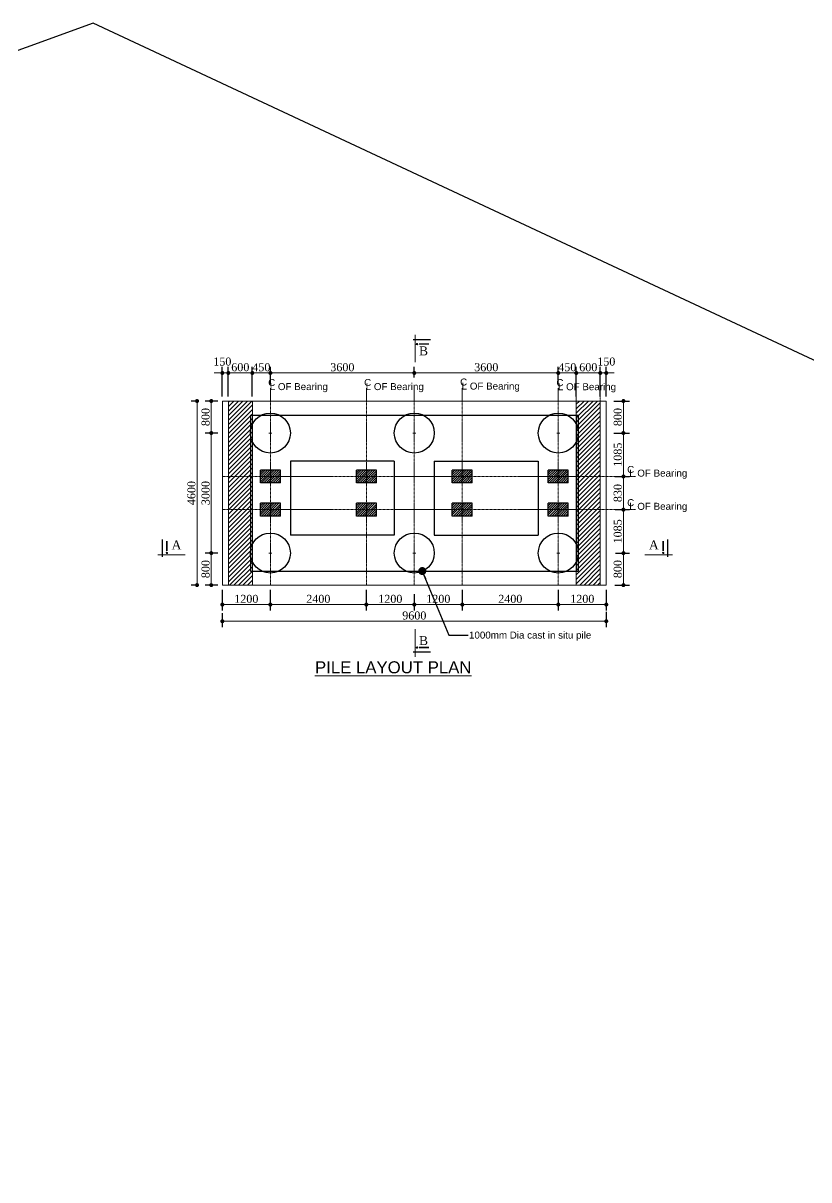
# Model space of a CAD drawing. Header units: millimetres. Extents: x -469201 to 35267, y 67768 to 197746.
# Drawn here: x -373392 to -353746, y 122753 to 151662 of the extents above; entities that cross this region are included whole.
import ezdxf

# ---------------------------------------------------------------- set-up
doc = ezdxf.new("R2010")
doc.units = ezdxf.units.MM
doc.header["$PDMODE"] = 2
doc.linetypes.add('CENTER', pattern=[2, 1.25, -0.25, 0.25, -0.25])
doc.linetypes.add('HIDDEN', pattern=[9.525, 6.35, -3.175])
doc.layers.get('Defpoints').update_dxf_attribs({"lineweight": 13})
for name, color, linetype, lineweight in [('Center Line', 34, 'Continuous', 15), ('Dimision', 4, 'Continuous', 9), ('hatch', 65, 'Continuous', 9), ('Hatching', 65, 'Continuous', 15), ('Pile', 11, 'Continuous', 15), ('Pire Line', 11, 'Continuous', 25), ('Text', 7, 'Continuous', 15)]:
    doc.layers.add(name, color=color, linetype=linetype, lineweight=lineweight)
doc.styles.add('ROMANS', font='arial.ttf', dxfattribs={"height": 200})
doc.styles.get("Standard").update_dxf_attribs({"font": 'times.ttf'})
doc.linetypes.add('BATTING', pattern='A,0.00254,-2.54,[134,ltypeshp.shx,S=2.54,R=0,X=-2.54,Y=0],-5.08,[134,ltypeshp.shx,S=2.54,R=180,X=2.54,Y=0],-2.54', length=10.16254)
doc.dimstyles.new('ISO-25', dxfattribs={"dimtxt": 175, "dimasz": 100, "dimexe": 65, "dimexo": 115.625, "dimgap": 40, "dimtad": 1, "dimtoh": 1, "dimdec": 0, "dimtxsty": 'Standard', "dimblk": 'DOT', "dimcen": 300, "dimclrd": 256, "dimclre": 256, "dimclrt": 256, "dimadec": 0, "dimazin": 0, "dimtfac": 1, "dimtdec": 0, "dimtix": 1, "dimtmove": 0, "dimatfit": 3, "dimldrblk": 'DOT', "dimfxl": 75, "dimlwd": -1, "dimarcsym": 0})
pattern_1 = [(45, (0, 150), (-56.1266, 56.1266), [])]

# ---------------------------------------------------------------- blocks, each defined once
blk = doc.blocks.new('_Dot')
at = {"color": 0, "linetype": 'ByBlock', "lineweight": -2}
blk.add_line((-0.5, 0), (-1, 0), dxfattribs=at)
at = {"color": 0, "linetype": 'ByBlock', "const_width": 0.5}
blk.add_lwpolyline([(-0.25, 0, 1), (0.25, 0, 1)], format="xyb", close=True, dxfattribs=at)
blk = doc.blocks.new('*D96')
at = {"layer": 'Defpoints', "color": 0, "ltscale": 3, "transparency": 16777216}
for p in [(-363611, 142919), (-363611, 142772), (-360011, 142612)]:
    blk.add_point(p, dxfattribs=at)
at = {"layer": 'Dimision', "color": 1, "lineweight": -2, "ltscale": 3, "transparency": 16777216}
for p, q in [((-363611, 142888), (-363611, 143069)), ((-360011, 142728), (-360011, 143069))]:
    blk.add_line(p, q, dxfattribs=at)
at = {"layer": 'Dimision', "ltscale": 3, "transparency": 16777216}
blk.add_line((-360111, 142919), (-363511, 142919), dxfattribs=at)
at = {"layer": 'Dimision', "ltscale": 3, "transparency": 16777216, "xscale": 100, "yscale": 100, "zscale": 100, "rotation": 180}
blk.add_blockref('_Dot', (-363611, 142919), dxfattribs=at)
at = {"layer": 'Dimision', "ltscale": 3, "transparency": 16777216, "xscale": 100, "yscale": 100, "zscale": 100}
blk.add_blockref('_Dot', (-360011, 142919), dxfattribs=at)
at = {"layer": 'Dimision', "ltscale": 3, "transparency": 16777216, "insert": (-361811, 143061), "char_height": 200, "attachment_point": 5}
blk.add_mtext('3600', dxfattribs=at)
blk = doc.blocks.new('*D97')
at = {"layer": 'Defpoints', "color": 0, "ltscale": 3, "transparency": 16777216}
for p in [(-367210, 142919), (-367210, 142520), (-363611, 142691)]:
    blk.add_point(p, dxfattribs=at)
at = {"layer": 'Dimision', "color": 1, "lineweight": -2, "ltscale": 3, "transparency": 16777216}
for p, q in [((-367210, 142636), (-367210, 143069)), ((-363611, 142807), (-363611, 143069))]:
    blk.add_line(p, q, dxfattribs=at)
at = {"layer": 'Dimision', "ltscale": 3, "transparency": 16777216}
blk.add_line((-363711, 142919), (-367110, 142919), dxfattribs=at)
at = {"layer": 'Dimision', "ltscale": 3, "transparency": 16777216, "xscale": 100, "yscale": 100, "zscale": 100, "rotation": 180}
blk.add_blockref('_Dot', (-367210, 142919), dxfattribs=at)
at = {"layer": 'Dimision', "ltscale": 3, "transparency": 16777216, "xscale": 100, "yscale": 100, "zscale": 100}
blk.add_blockref('_Dot', (-363611, 142919), dxfattribs=at)
at = {"layer": 'Dimision', "ltscale": 3, "transparency": 16777216, "insert": (-365410, 143061), "char_height": 200, "attachment_point": 5}
blk.add_mtext('3600', dxfattribs=at)
blk = doc.blocks.new('*D98')
at = {"layer": 'Defpoints', "color": 0, "ltscale": 3, "transparency": 16777216}
for p in [(-367661, 142919), (-367210, 142520), (-367661, 142218)]:
    blk.add_point(p, dxfattribs=at)
at = {"layer": 'Dimision', "ltscale": 3, "transparency": 16777216}
for p, q in [((-367761, 142919), (-367861, 142919)), ((-367210, 142919), (-367661, 142919)), ((-367110, 142919), (-367010, 142919))]:
    blk.add_line(p, q, dxfattribs=at)
at = {"layer": 'Dimision', "color": 1, "lineweight": -2, "ltscale": 3, "transparency": 16777216}
for p, q in [((-367661, 142334), (-367661, 143069)), ((-367210, 142636), (-367210, 143069))]:
    blk.add_line(p, q, dxfattribs=at)
at = {"layer": 'Dimision', "ltscale": 3, "transparency": 16777216, "xscale": 100, "yscale": 100, "zscale": 100}
blk.add_blockref('_Dot', (-367661, 142919), dxfattribs=at)
at = {"layer": 'Dimision', "ltscale": 3, "transparency": 16777216, "xscale": 100, "yscale": 100, "zscale": 100, "rotation": 180}
blk.add_blockref('_Dot', (-367210, 142919), dxfattribs=at)
at = {"layer": 'Dimision', "ltscale": 3, "transparency": 16777216, "insert": (-367435, 143061), "char_height": 200, "attachment_point": 5}
blk.add_mtext('450', dxfattribs=at)
blk = doc.blocks.new('*D99')
at = {"layer": 'Defpoints', "color": 0, "ltscale": 3, "transparency": 16777216}
for p in [(-368411, 142218), (-368688, 141418), (-368411, 141418)]:
    blk.add_point(p, dxfattribs=at)
at = {"layer": 'Dimision', "color": 1, "lineweight": -2, "ltscale": 3, "transparency": 16777216}
for p, q in [((-368526, 142218), (-368838, 142218)), ((-368526, 141418), (-368838, 141418))]:
    blk.add_line(p, q, dxfattribs=at)
at = {"layer": 'Dimision', "ltscale": 3, "transparency": 16777216}
blk.add_line((-368688, 142118), (-368688, 141518), dxfattribs=at)
at = {"layer": 'Dimision', "ltscale": 3, "transparency": 16777216, "xscale": 100, "yscale": 100, "zscale": 100}
for p, rotation in [((-368688, 142218), 90), ((-368688, 141418), 270)]:
    blk.add_blockref('_Dot', p, dxfattribs=dict(at, rotation=rotation))
at = {"layer": 'Dimision', "ltscale": 3, "transparency": 16777216, "insert": (-368829, 141818), "char_height": 200, "attachment_point": 5, "rotation": 90}
blk.add_mtext('800', dxfattribs=at)
blk = doc.blocks.new('*D100')
at = {"layer": 'Defpoints', "color": 0, "ltscale": 3, "transparency": 16777216}
for p in [(-368411, 141418), (-368688, 138418), (-368411, 138418)]:
    blk.add_point(p, dxfattribs=at)
at = {"layer": 'Dimision', "color": 1, "lineweight": -2, "ltscale": 3, "transparency": 16777216}
for p, q in [((-368526, 141418), (-368838, 141418)), ((-368526, 138418), (-368838, 138418))]:
    blk.add_line(p, q, dxfattribs=at)
at = {"layer": 'Dimision', "ltscale": 3, "transparency": 16777216}
blk.add_line((-368688, 141318), (-368688, 138518), dxfattribs=at)
at = {"layer": 'Dimision', "ltscale": 3, "transparency": 16777216, "xscale": 100, "yscale": 100, "zscale": 100}
for p, rotation in [((-368688, 141418), 90), ((-368688, 138418), 270)]:
    blk.add_blockref('_Dot', p, dxfattribs=dict(at, rotation=rotation))
at = {"layer": 'Dimision', "ltscale": 3, "transparency": 16777216, "insert": (-368829, 139918), "char_height": 200, "attachment_point": 5, "rotation": 90}
blk.add_mtext('3000', dxfattribs=at)
blk = doc.blocks.new('*D117')
at = {"layer": 'Defpoints', "color": 0, "ltscale": 3, "transparency": 16777216}
for p in [(-368411, 138418), (-368688, 137618), (-368411, 137618)]:
    blk.add_point(p, dxfattribs=at)
at = {"layer": 'Dimision', "color": 1, "lineweight": -2, "ltscale": 3, "transparency": 16777216}
for p, q in [((-368526, 138418), (-368838, 138418)), ((-368526, 137618), (-368838, 137618))]:
    blk.add_line(p, q, dxfattribs=at)
at = {"layer": 'Dimision', "ltscale": 3, "transparency": 16777216}
blk.add_line((-368688, 138318), (-368688, 137718), dxfattribs=at)
at = {"layer": 'Dimision', "ltscale": 3, "transparency": 16777216, "xscale": 100, "yscale": 100, "zscale": 100}
for p, rotation in [((-368688, 138418), 90), ((-368688, 137618), 270)]:
    blk.add_blockref('_Dot', p, dxfattribs=dict(at, rotation=rotation))
at = {"layer": 'Dimision', "ltscale": 3, "transparency": 16777216, "insert": (-368829, 138018), "char_height": 200, "attachment_point": 5, "rotation": 90}
blk.add_mtext('800', dxfattribs=at)
blk = doc.blocks.new('*D101')
at = {"layer": 'Defpoints', "color": 0, "ltscale": 3, "transparency": 16777216}
for p in [(-367211, 137618), (-364811, 137618), (-364811, 137131)]:
    blk.add_point(p, dxfattribs=at)
at = {"layer": 'Dimision', "color": 1, "lineweight": -2, "ltscale": 3, "transparency": 16777216}
for p, q in [((-367211, 137503), (-367211, 136981)), ((-364811, 137503), (-364811, 136981))]:
    blk.add_line(p, q, dxfattribs=at)
at = {"layer": 'Dimision', "ltscale": 3, "transparency": 16777216}
blk.add_line((-367111, 137131), (-364911, 137131), dxfattribs=at)
at = {"layer": 'Dimision', "ltscale": 3, "transparency": 16777216, "xscale": 100, "yscale": 100, "zscale": 100, "rotation": 180}
blk.add_blockref('_Dot', (-367211, 137131), dxfattribs=at)
at = {"layer": 'Dimision', "ltscale": 3, "transparency": 16777216, "xscale": 100, "yscale": 100, "zscale": 100}
blk.add_blockref('_Dot', (-364811, 137131), dxfattribs=at)
at = {"layer": 'Dimision', "ltscale": 3, "transparency": 16777216, "insert": (-366011, 137273), "char_height": 200, "attachment_point": 5}
blk.add_mtext('2400', dxfattribs=at)
blk = doc.blocks.new('*D102')
at = {"layer": 'Defpoints', "color": 0, "ltscale": 3, "transparency": 16777216}
for p in [(-364811, 137618), (-363611, 137503), (-363611, 137131)]:
    blk.add_point(p, dxfattribs=at)
at = {"layer": 'Dimision', "color": 1, "lineweight": -2, "ltscale": 3, "transparency": 16777216}
for p, q in [((-364811, 137503), (-364811, 136981)), ((-363611, 137387), (-363611, 136981))]:
    blk.add_line(p, q, dxfattribs=at)
at = {"layer": 'Dimision', "ltscale": 3, "transparency": 16777216}
blk.add_line((-364711, 137131), (-363711, 137131), dxfattribs=at)
at = {"layer": 'Dimision', "ltscale": 3, "transparency": 16777216, "xscale": 100, "yscale": 100, "zscale": 100, "rotation": 180}
blk.add_blockref('_Dot', (-364811, 137131), dxfattribs=at)
at = {"layer": 'Dimision', "ltscale": 3, "transparency": 16777216, "xscale": 100, "yscale": 100, "zscale": 100}
blk.add_blockref('_Dot', (-363611, 137131), dxfattribs=at)
at = {"layer": 'Dimision', "ltscale": 3, "transparency": 16777216, "insert": (-364211, 137273), "char_height": 200, "attachment_point": 5}
blk.add_mtext('1200', dxfattribs=at)
blk = doc.blocks.new('*D103')
at = {"layer": 'Defpoints', "color": 0, "ltscale": 3, "transparency": 16777216}
for p in [(-362411, 137618), (-363611, 137503), (-362411, 137131)]:
    blk.add_point(p, dxfattribs=at)
at = {"layer": 'Dimision', "color": 1, "lineweight": -2, "ltscale": 3, "transparency": 16777216}
for p, q in [((-363611, 137387), (-363611, 136981)), ((-362411, 137503), (-362411, 136981))]:
    blk.add_line(p, q, dxfattribs=at)
at = {"layer": 'Dimision', "ltscale": 3, "transparency": 16777216}
blk.add_line((-363511, 137131), (-362511, 137131), dxfattribs=at)
at = {"layer": 'Dimision', "ltscale": 3, "transparency": 16777216, "xscale": 100, "yscale": 100, "zscale": 100, "rotation": 180}
blk.add_blockref('_Dot', (-363611, 137131), dxfattribs=at)
at = {"layer": 'Dimision', "ltscale": 3, "transparency": 16777216, "xscale": 100, "yscale": 100, "zscale": 100}
blk.add_blockref('_Dot', (-362411, 137131), dxfattribs=at)
at = {"layer": 'Dimision', "ltscale": 3, "transparency": 16777216, "insert": (-363011, 137273), "char_height": 200, "attachment_point": 5}
blk.add_mtext('1200', dxfattribs=at)
blk = doc.blocks.new('*D104')
at = {"layer": 'Defpoints', "color": 0, "ltscale": 3, "transparency": 16777216}
for p in [(-362411, 137618), (-360011, 137618), (-360011, 137131)]:
    blk.add_point(p, dxfattribs=at)
at = {"layer": 'Dimision', "color": 1, "lineweight": -2, "ltscale": 3, "transparency": 16777216}
for p, q in [((-362411, 137503), (-362411, 136981)), ((-360011, 137503), (-360011, 136981))]:
    blk.add_line(p, q, dxfattribs=at)
at = {"layer": 'Dimision', "ltscale": 3, "transparency": 16777216}
blk.add_line((-362311, 137131), (-360111, 137131), dxfattribs=at)
at = {"layer": 'Dimision', "ltscale": 3, "transparency": 16777216, "xscale": 100, "yscale": 100, "zscale": 100, "rotation": 180}
blk.add_blockref('_Dot', (-362411, 137131), dxfattribs=at)
at = {"layer": 'Dimision', "ltscale": 3, "transparency": 16777216, "xscale": 100, "yscale": 100, "zscale": 100}
blk.add_blockref('_Dot', (-360011, 137131), dxfattribs=at)
at = {"layer": 'Dimision', "ltscale": 3, "transparency": 16777216, "insert": (-361211, 137273), "char_height": 200, "attachment_point": 5}
blk.add_mtext('2400', dxfattribs=at)
blk = doc.blocks.new('*D105')
at = {"layer": 'Defpoints', "color": 0, "ltscale": 3, "transparency": 16777216}
for p in [(-368411, 137033), (-358811, 137066), (-368411, 136715)]:
    blk.add_point(p, dxfattribs=at)
at = {"layer": 'Dimision', "color": 1, "lineweight": -2, "ltscale": 3, "transparency": 16777216}
for p, q in [((-368411, 136917), (-368411, 136565)), ((-358811, 136950), (-358811, 136565))]:
    blk.add_line(p, q, dxfattribs=at)
at = {"layer": 'Dimision', "ltscale": 3, "transparency": 16777216}
blk.add_line((-358911, 136715), (-368311, 136715), dxfattribs=at)
at = {"layer": 'Dimision', "ltscale": 3, "transparency": 16777216, "xscale": 100, "yscale": 100, "zscale": 100, "rotation": 180}
blk.add_blockref('_Dot', (-368411, 136715), dxfattribs=at)
at = {"layer": 'Dimision', "ltscale": 3, "transparency": 16777216, "xscale": 100, "yscale": 100, "zscale": 100}
blk.add_blockref('_Dot', (-358811, 136715), dxfattribs=at)
at = {"layer": 'Dimision', "ltscale": 3, "transparency": 16777216, "insert": (-363611, 136857), "char_height": 200, "attachment_point": 5}
blk.add_mtext('9600', dxfattribs=at)
blk = doc.blocks.new('*D106')
at = {"layer": 'Defpoints', "color": 0, "ltscale": 3, "transparency": 16777216}
for p in [(-369043, 142218), (-368898, 142218), (-368898, 137618)]:
    blk.add_point(p, dxfattribs=at)
at = {"layer": 'Dimision', "color": 1, "lineweight": -2, "ltscale": 3, "transparency": 16777216}
for p, q in [((-369013, 142218), (-369193, 142218)), ((-369013, 137618), (-369193, 137618))]:
    blk.add_line(p, q, dxfattribs=at)
at = {"layer": 'Dimision', "ltscale": 3, "transparency": 16777216}
blk.add_line((-369043, 137718), (-369043, 142118), dxfattribs=at)
at = {"layer": 'Dimision', "ltscale": 3, "transparency": 16777216, "xscale": 100, "yscale": 100, "zscale": 100}
for p, rotation in [((-369043, 142218), 90), ((-369043, 137618), 270)]:
    blk.add_blockref('_Dot', p, dxfattribs=dict(at, rotation=rotation))
at = {"layer": 'Dimision', "ltscale": 3, "transparency": 16777216, "insert": (-369184, 139918), "char_height": 200, "attachment_point": 5, "rotation": 90}
blk.add_mtext('4600', dxfattribs=at)
blk = doc.blocks.new('*D107')
at = {"layer": 'Defpoints', "color": 0, "ltscale": 3, "transparency": 16777216}
for p in [(-358706, 139503), (-358382, 139503), (-358694, 138418)]:
    blk.add_point(p, dxfattribs=at)
at = {"layer": 'Dimision', "color": 1, "lineweight": -2, "ltscale": 3, "transparency": 16777216}
for p, q in [((-358590, 139503), (-358232, 139503)), ((-358579, 138418), (-358232, 138418))]:
    blk.add_line(p, q, dxfattribs=at)
at = {"layer": 'Dimision', "ltscale": 3, "transparency": 16777216}
blk.add_line((-358382, 138518), (-358382, 139403), dxfattribs=at)
at = {"layer": 'Dimision', "ltscale": 3, "transparency": 16777216, "xscale": 100, "yscale": 100, "zscale": 100}
for p, rotation in [((-358382, 139503), 90), ((-358382, 138418), 270)]:
    blk.add_blockref('_Dot', p, dxfattribs=dict(at, rotation=rotation))
at = {"layer": 'Dimision', "ltscale": 3, "transparency": 16777216, "insert": (-358524, 138961), "char_height": 200, "attachment_point": 5, "rotation": 90}
blk.add_mtext('1085', dxfattribs=at)
blk = doc.blocks.new('*D108')
at = {"layer": 'Defpoints', "color": 0, "ltscale": 3, "transparency": 16777216}
for p in [(-358712, 140333), (-358382, 140333), (-358706, 139503)]:
    blk.add_point(p, dxfattribs=at)
at = {"layer": 'Dimision', "color": 1, "lineweight": -2, "ltscale": 3, "transparency": 16777216}
for p, q in [((-358596, 140333), (-358232, 140333)), ((-358590, 139503), (-358232, 139503))]:
    blk.add_line(p, q, dxfattribs=at)
at = {"layer": 'Dimision', "ltscale": 3, "transparency": 16777216}
blk.add_line((-358382, 139603), (-358382, 140233), dxfattribs=at)
at = {"layer": 'Dimision', "ltscale": 3, "transparency": 16777216, "xscale": 100, "yscale": 100, "zscale": 100}
for p, rotation in [((-358382, 140333), 90), ((-358382, 139503), 270)]:
    blk.add_blockref('_Dot', p, dxfattribs=dict(at, rotation=rotation))
at = {"layer": 'Dimision', "ltscale": 3, "transparency": 16777216, "insert": (-358524, 139918), "char_height": 200, "attachment_point": 5, "rotation": 90}
blk.add_mtext('830', dxfattribs=at)
blk = doc.blocks.new('*D109')
at = {"layer": 'Defpoints', "color": 0, "ltscale": 3, "transparency": 16777216}
for p in [(-358734, 141418), (-358383, 141418), (-358712, 140333)]:
    blk.add_point(p, dxfattribs=at)
at = {"layer": 'Dimision', "color": 1, "lineweight": -2, "ltscale": 3, "transparency": 16777216}
for p, q in [((-358619, 141418), (-358233, 141418)), ((-358596, 140333), (-358233, 140333))]:
    blk.add_line(p, q, dxfattribs=at)
at = {"layer": 'Dimision', "ltscale": 3, "transparency": 16777216}
blk.add_line((-358383, 140433), (-358383, 141318), dxfattribs=at)
at = {"layer": 'Dimision', "ltscale": 3, "transparency": 16777216, "xscale": 100, "yscale": 100, "zscale": 100}
for p, rotation in [((-358383, 141418), 90), ((-358383, 140333), 270)]:
    blk.add_blockref('_Dot', p, dxfattribs=dict(at, rotation=rotation))
at = {"layer": 'Dimision', "ltscale": 3, "transparency": 16777216, "insert": (-358524, 140876), "char_height": 200, "attachment_point": 5, "rotation": 90}
blk.add_mtext('1085', dxfattribs=at)
blk = doc.blocks.new('*D110')
at = {"layer": 'Defpoints', "color": 0, "ltscale": 3, "transparency": 16777216}
for p in [(-358694, 138418), (-358713, 137618), (-358382, 137618)]:
    blk.add_point(p, dxfattribs=at)
at = {"layer": 'Dimision', "color": 1, "lineweight": -2, "ltscale": 3, "transparency": 16777216}
for p, q in [((-358579, 138418), (-358232, 138418)), ((-358597, 137618), (-358232, 137618))]:
    blk.add_line(p, q, dxfattribs=at)
at = {"layer": 'Dimision', "ltscale": 3, "transparency": 16777216}
blk.add_line((-358382, 138318), (-358382, 137718), dxfattribs=at)
at = {"layer": 'Dimision', "ltscale": 3, "transparency": 16777216, "xscale": 100, "yscale": 100, "zscale": 100}
for p, rotation in [((-358382, 138418), 90), ((-358382, 137618), 270)]:
    blk.add_blockref('_Dot', p, dxfattribs=dict(at, rotation=rotation))
at = {"layer": 'Dimision', "ltscale": 3, "transparency": 16777216, "insert": (-358524, 138018), "char_height": 200, "attachment_point": 5, "rotation": 90}
blk.add_mtext('800', dxfattribs=at)
blk = doc.blocks.new('*D111')
at = {"layer": 'Defpoints', "color": 0, "ltscale": 3, "transparency": 16777216}
for p in [(-358740, 142218), (-358382, 142218), (-358734, 141418)]:
    blk.add_point(p, dxfattribs=at)
at = {"layer": 'Dimision', "color": 1, "lineweight": -2, "ltscale": 3, "transparency": 16777216}
for p, q in [((-358624, 142218), (-358232, 142218)), ((-358619, 141418), (-358232, 141418))]:
    blk.add_line(p, q, dxfattribs=at)
at = {"layer": 'Dimision', "ltscale": 3, "transparency": 16777216}
blk.add_line((-358382, 141518), (-358382, 142118), dxfattribs=at)
at = {"layer": 'Dimision', "ltscale": 3, "transparency": 16777216, "xscale": 100, "yscale": 100, "zscale": 100}
for p, rotation in [((-358382, 142218), 90), ((-358382, 141418), 270)]:
    blk.add_blockref('_Dot', p, dxfattribs=dict(at, rotation=rotation))
at = {"layer": 'Dimision', "ltscale": 3, "transparency": 16777216, "insert": (-358524, 141818), "char_height": 200, "attachment_point": 5, "rotation": 90}
blk.add_mtext('800', dxfattribs=at)
blk = doc.blocks.new('*D112')
at = {"layer": 'Defpoints', "color": 0, "ltscale": 3, "transparency": 16777216}
for p in [(-360011, 137618), (-358811, 137618), (-358811, 137131)]:
    blk.add_point(p, dxfattribs=at)
at = {"layer": 'Dimision', "color": 1, "lineweight": -2, "ltscale": 3, "transparency": 16777216}
for p, q in [((-360011, 137503), (-360011, 136981)), ((-358811, 137503), (-358811, 136981))]:
    blk.add_line(p, q, dxfattribs=at)
at = {"layer": 'Dimision', "ltscale": 3, "transparency": 16777216}
blk.add_line((-359911, 137131), (-358911, 137131), dxfattribs=at)
at = {"layer": 'Dimision', "ltscale": 3, "transparency": 16777216, "xscale": 100, "yscale": 100, "zscale": 100, "rotation": 180}
blk.add_blockref('_Dot', (-360011, 137131), dxfattribs=at)
at = {"layer": 'Dimision', "ltscale": 3, "transparency": 16777216, "xscale": 100, "yscale": 100, "zscale": 100}
blk.add_blockref('_Dot', (-358811, 137131), dxfattribs=at)
at = {"layer": 'Dimision', "ltscale": 3, "transparency": 16777216, "insert": (-359411, 137273), "char_height": 200, "attachment_point": 5}
blk.add_mtext('1200', dxfattribs=at)
blk = doc.blocks.new('*D113')
at = {"layer": 'Defpoints', "color": 0, "ltscale": 3, "transparency": 16777216}
for p in [(-368411, 137618), (-367211, 137618), (-367211, 137131)]:
    blk.add_point(p, dxfattribs=at)
at = {"layer": 'Dimision', "color": 1, "lineweight": -2, "ltscale": 3, "transparency": 16777216}
for p, q in [((-368411, 137503), (-368411, 136981)), ((-367211, 137503), (-367211, 136981))]:
    blk.add_line(p, q, dxfattribs=at)
at = {"layer": 'Dimision', "ltscale": 3, "transparency": 16777216}
blk.add_line((-368311, 137131), (-367311, 137131), dxfattribs=at)
at = {"layer": 'Dimision', "ltscale": 3, "transparency": 16777216, "xscale": 100, "yscale": 100, "zscale": 100, "rotation": 180}
blk.add_blockref('_Dot', (-368411, 137131), dxfattribs=at)
at = {"layer": 'Dimision', "ltscale": 3, "transparency": 16777216, "xscale": 100, "yscale": 100, "zscale": 100}
blk.add_blockref('_Dot', (-367211, 137131), dxfattribs=at)
at = {"layer": 'Dimision', "ltscale": 3, "transparency": 16777216, "insert": (-367811, 137273), "char_height": 200, "attachment_point": 5}
blk.add_mtext('1200', dxfattribs=at)
blk = doc.blocks.new('*D118')
at = {"layer": 'Defpoints', "color": 0, "ltscale": 0.25, "transparency": 16777216}
for p in [(-368261, 142919), (-368261, 142218), (-367661, 142218)]:
    blk.add_point(p, dxfattribs=at)
at = {"layer": 'Dimision', "color": 1, "lineweight": -2, "ltscale": 0.25, "transparency": 16777216}
for p, q in [((-368261, 142334), (-368261, 143069)), ((-367661, 142334), (-367661, 143069))]:
    blk.add_line(p, q, dxfattribs=at)
at = {"layer": 'Dimision', "ltscale": 0.25, "transparency": 16777216}
blk.add_line((-367761, 142919), (-368161, 142919), dxfattribs=at)
at = {"layer": 'Dimision', "ltscale": 0.25, "transparency": 16777216, "xscale": 100, "yscale": 100, "zscale": 100, "rotation": 180}
blk.add_blockref('_Dot', (-368261, 142919), dxfattribs=at)
at = {"layer": 'Dimision', "ltscale": 0.25, "transparency": 16777216, "xscale": 100, "yscale": 100, "zscale": 100}
blk.add_blockref('_Dot', (-367661, 142919), dxfattribs=at)
at = {"layer": 'Dimision', "ltscale": 0.25, "transparency": 16777216, "insert": (-367961, 143061), "char_height": 200, "attachment_point": 5}
blk.add_mtext('600', dxfattribs=at)
blk = doc.blocks.new('*D119')
at = {"layer": 'Defpoints', "color": 0, "ltscale": 0.25, "transparency": 16777216}
for p in [(-368411, 142919), (-368411, 142218), (-368261, 142218)]:
    blk.add_point(p, dxfattribs=at)
at = {"layer": 'Dimision', "ltscale": 0.25, "transparency": 16777216}
for p, q in [((-368511, 142919), (-368611, 142919)), ((-368261, 142919), (-368411, 142919)), ((-368161, 142919), (-368061, 142919))]:
    blk.add_line(p, q, dxfattribs=at)
at = {"layer": 'Dimision', "color": 1, "lineweight": -2, "ltscale": 0.25, "transparency": 16777216}
for p, q in [((-368411, 142334), (-368411, 143069)), ((-368261, 142334), (-368261, 143069))]:
    blk.add_line(p, q, dxfattribs=at)
at = {"layer": 'Dimision', "ltscale": 0.25, "transparency": 16777216, "xscale": 100, "yscale": 100, "zscale": 100}
blk.add_blockref('_Dot', (-368411, 142919), dxfattribs=at)
at = {"layer": 'Dimision', "ltscale": 0.25, "transparency": 16777216, "xscale": 100, "yscale": 100, "zscale": 100, "rotation": 180}
blk.add_blockref('_Dot', (-368261, 142919), dxfattribs=at)
at = {"layer": 'Dimision', "ltscale": 0.25, "transparency": 16777216, "insert": (-368411, 143203), "char_height": 200, "attachment_point": 5}
blk.add_mtext('150', dxfattribs=at)
blk = doc.blocks.new('*D114')
at = {"layer": 'Defpoints', "color": 0, "ltscale": 3, "transparency": 16777216}
for p in [(-359561, 142919), (-360011, 142520), (-359561, 142218)]:
    blk.add_point(p, dxfattribs=at)
at = {"layer": 'Dimision', "ltscale": 3, "transparency": 16777216}
for p, q in [((-360111, 142919), (-360211, 142919)), ((-360011, 142919), (-359561, 142919)), ((-359461, 142919), (-359361, 142919))]:
    blk.add_line(p, q, dxfattribs=at)
at = {"layer": 'Dimision', "color": 1, "lineweight": -2, "ltscale": 3, "transparency": 16777216}
for p, q in [((-360011, 142636), (-360011, 143069)), ((-359561, 142334), (-359561, 143069))]:
    blk.add_line(p, q, dxfattribs=at)
at = {"layer": 'Dimision', "ltscale": 3, "transparency": 16777216, "xscale": 100, "yscale": 100, "zscale": 100}
blk.add_blockref('_Dot', (-360011, 142919), dxfattribs=at)
at = {"layer": 'Dimision', "ltscale": 3, "transparency": 16777216, "xscale": 100, "yscale": 100, "zscale": 100, "rotation": 180}
blk.add_blockref('_Dot', (-359561, 142919), dxfattribs=at)
at = {"layer": 'Dimision', "ltscale": 3, "transparency": 16777216, "insert": (-359786, 143061), "char_height": 200, "attachment_point": 5}
blk.add_mtext('450', dxfattribs=at)
blk = doc.blocks.new('*D115')
at = {"layer": 'Defpoints', "color": 0, "ltscale": 0.25, "transparency": 16777216}
for p in [(-358961, 142919), (-359561, 142218), (-358961, 142218)]:
    blk.add_point(p, dxfattribs=at)
at = {"layer": 'Dimision', "color": 1, "lineweight": -2, "ltscale": 0.25, "transparency": 16777216}
for p, q in [((-359561, 142334), (-359561, 143069)), ((-358961, 142334), (-358961, 143069))]:
    blk.add_line(p, q, dxfattribs=at)
at = {"layer": 'Dimision', "ltscale": 0.25, "transparency": 16777216}
blk.add_line((-359461, 142919), (-359061, 142919), dxfattribs=at)
at = {"layer": 'Dimision', "ltscale": 0.25, "transparency": 16777216, "xscale": 100, "yscale": 100, "zscale": 100, "rotation": 180}
blk.add_blockref('_Dot', (-359561, 142919), dxfattribs=at)
at = {"layer": 'Dimision', "ltscale": 0.25, "transparency": 16777216, "xscale": 100, "yscale": 100, "zscale": 100}
blk.add_blockref('_Dot', (-358961, 142919), dxfattribs=at)
at = {"layer": 'Dimision', "ltscale": 0.25, "transparency": 16777216, "insert": (-359261, 143061), "char_height": 200, "attachment_point": 5}
blk.add_mtext('600', dxfattribs=at)
blk = doc.blocks.new('*D116')
at = {"layer": 'Defpoints', "color": 0, "ltscale": 0.25, "transparency": 16777216}
for p in [(-358811, 142919), (-358961, 142218), (-358811, 142218)]:
    blk.add_point(p, dxfattribs=at)
at = {"layer": 'Dimision', "ltscale": 0.25, "transparency": 16777216}
for p, q in [((-359061, 142919), (-359161, 142919)), ((-358961, 142919), (-358811, 142919)), ((-358711, 142919), (-358611, 142919))]:
    blk.add_line(p, q, dxfattribs=at)
at = {"layer": 'Dimision', "color": 1, "lineweight": -2, "ltscale": 0.25, "transparency": 16777216}
for p, q in [((-358961, 142334), (-358961, 143069)), ((-358811, 142334), (-358811, 143069))]:
    blk.add_line(p, q, dxfattribs=at)
at = {"layer": 'Dimision', "ltscale": 0.25, "transparency": 16777216, "xscale": 100, "yscale": 100, "zscale": 100}
blk.add_blockref('_Dot', (-358961, 142919), dxfattribs=at)
at = {"layer": 'Dimision', "ltscale": 0.25, "transparency": 16777216, "xscale": 100, "yscale": 100, "zscale": 100, "rotation": 180}
blk.add_blockref('_Dot', (-358811, 142919), dxfattribs=at)
at = {"layer": 'Dimision', "ltscale": 0.25, "transparency": 16777216, "insert": (-358811, 143203), "char_height": 200, "attachment_point": 5}
blk.add_mtext('150', dxfattribs=at)

msp = doc.modelspace()

# ---------------------------------------------------------------- hatches: boundary and pattern name
at = {"layer": 'hatch', "ltscale": 10}
h = msp.add_hatch(dxfattribs=at)
h.set_pattern_fill('_USER', color=256, scale=40, angle=45, style=0, pattern_type=0)
h.set_pattern_definition([(45, (18896.18, 27113.434), (-28.2842712, 28.2842712), [])])
h.paths.add_polyline_path([(-367460.5, 140173.4), (-367460.5, 140493.4), (-366960.5, 140493.4), (-366960.5, 140173.4)])
h = msp.add_hatch(dxfattribs=at)
h.set_pattern_fill('_USER', color=256, scale=40, angle=45, style=0, pattern_type=0)
h.set_pattern_definition([(45, (21296.18, 27113.434), (-28.2842712, 28.2842712), [])])
h.paths.add_polyline_path([(-365060.5, 140173.4), (-365060.5, 140493.4), (-364560.5, 140493.4), (-364560.5, 140173.4)])
h = msp.add_hatch(dxfattribs=at)
h.set_pattern_fill('_USER', color=256, scale=40, angle=45, style=0, pattern_type=0)
h.set_pattern_definition([(45, (23696.18, 27113.434), (-28.2842712, 28.2842712), [])])
h.paths.add_polyline_path([(-362660.5, 140173.4), (-362660.5, 140493.4), (-362160.5, 140493.4), (-362160.5, 140173.4)])
h = msp.add_hatch(dxfattribs=at)
h.set_pattern_fill('_USER', color=256, scale=40, angle=45, style=0, pattern_type=0)
h.set_pattern_definition([(45, (26096.18, 27113.434), (-28.2842712, 28.2842712), [])])
h.paths.add_polyline_path([(-360260.5, 140173.4), (-360260.5, 140493.4), (-359760.5, 140493.4), (-359760.5, 140173.4)])
h = msp.add_hatch(dxfattribs=at)
h.set_pattern_fill('_USER', color=256, scale=40, angle=45, style=0, pattern_type=0)
h.set_pattern_definition([(45, (18896.18, 26283.434), (-28.2842712, 28.2842712), [])])
h.paths.add_polyline_path([(-367460.5, 139343.4), (-367460.5, 139663.4), (-366960.5, 139663.4), (-366960.5, 139343.4)])
h = msp.add_hatch(dxfattribs=at)
h.set_pattern_fill('_USER', color=256, scale=40, angle=45, style=0, pattern_type=0)
h.set_pattern_definition([(45, (21296.18, 26283.434), (-28.2842712, 28.2842712), [])])
h.paths.add_polyline_path([(-365060.5, 139343.4), (-365060.5, 139663.4), (-364560.5, 139663.4), (-364560.5, 139343.4)])
h = msp.add_hatch(dxfattribs=at)
h.set_pattern_fill('_USER', color=256, scale=40, angle=45, style=0, pattern_type=0)
h.set_pattern_definition([(45, (23696.18, 26283.434), (-28.2842712, 28.2842712), [])])
h.paths.add_polyline_path([(-362660.5, 139343.4), (-362660.5, 139663.4), (-362160.5, 139663.4), (-362160.5, 139343.4)])
h = msp.add_hatch(dxfattribs=at)
h.set_pattern_fill('_USER', color=256, scale=40, angle=45, style=0, pattern_type=0)
h.set_pattern_definition([(45, (26096.18, 26283.434), (-28.2842712, 28.2842712), [])])
h.paths.add_polyline_path([(-360260.5, 139343.4), (-360260.5, 139663.4), (-359760.5, 139663.4), (-359760.5, 139343.4)])
at = {"layer": 'Hatching', "ltscale": 0.25}
h = msp.add_hatch(dxfattribs=at)
h.set_pattern_fill('ANSI31', color=256, scale=25)
h.set_pattern_definition(pattern_1)
h.paths.add_polyline_path([(-367660.5, 142218.4), (-368260.5, 142218.4), (-368260.5, 137618.4), (-367660.5, 137618.4)])
h = msp.add_hatch(dxfattribs=at)
h.set_pattern_fill('ANSI31', color=256, scale=25)
h.set_pattern_definition(pattern_1)
h.paths.add_polyline_path([(-358960.5, 142218.4), (-359560.5, 142218.4), (-359560.5, 137618.4), (-358960.5, 137618.4)])
at = {"layer": 'Text'}
for points in [[(-363524.6, 143640.4, 1), (-363560.5, 143640.4, 1)], [(-369798.2, 138441.7, 1), (-369798.2, 138405.9, 1)], [(-357388, 138441.7, -1), (-357388, 138405.9, -1)], [(-363524.6, 136057.4, -1), (-363560.5, 136057.4, -1)]]:
    msp.add_hatch(color=256, dxfattribs=at).paths.add_polyline_path(points)

# ---------------------------------------------------------------- linework, layer by layer
at = {"layer": 'Center Line', "linetype": 'CENTER', "ltscale": 2}
for p, q in [((-367210.5, 137618.4), (-367210.5, 142538.3)), ((-364810.5, 137618.4), (-364810.5, 142538.3)), ((-363610.5, 137618.4), (-363610.5, 142538.3)), ((-362410.5, 137618.4), (-362410.5, 142538.3)), ((-360010.5, 137618.4), (-360010.5, 142538.3)), ((-368410.5, 140333.4), (-358083.4, 140333.4)), ((-368410.5, 139503.4), (-358083.4, 139503.4))]:
    msp.add_line(p, q, dxfattribs=at)
at = {"layer": 'Center Line', "linetype": 'CENTER'}
msp.add_line((-358960.5, 137618.4), (-358960.5, 142538.3), dxfattribs=at)
at = {"layer": 'Center Line'}
for p, q in [((-367248, 141418.4), (-367173, 141418.4)), ((-367210.5, 141380.9), (-367210.5, 141455.9)), ((-363648, 141418.4), (-363573, 141418.4)), ((-363610.5, 141380.9), (-363610.5, 141455.9)), ((-360048, 141418.4), (-359973, 141418.4)), ((-360010.5, 141380.9), (-360010.5, 141455.9)), ((-367248, 138418.4), (-367173, 138418.4)), ((-367210.5, 138380.9), (-367210.5, 138455.9)), ((-363648, 138418.4), (-363573, 138418.4)), ((-363610.5, 138380.9), (-363610.5, 138455.9)), ((-360048, 138418.4), (-359973, 138418.4)), ((-360010.5, 138380.9), (-360010.5, 138455.9))]:
    msp.add_line(p, q, dxfattribs=at)
at = {"layer": 'Pile', "ltscale": 3}
for p, q in [((-359560.5, 137618.4), (-359560.5, 142538.3)), ((-358810.5, 142218.4), (-368410.5, 142218.4)), ((-368410.5, 137618.4), (-368410.5, 142218.4)), ((-368260.5, 137618.4), (-368260.5, 142218.4)), ((-367660.5, 142218.4), (-367660.5, 137618.4)), ((-358960.5, 137618.4), (-358960.5, 142218.4)), ((-358810.5, 142218.4), (-358810.5, 137618.4)), ((-358810.5, 137618.4), (-368410.5, 137618.4))]:
    msp.add_line(p, q, dxfattribs=at)
at = {"layer": 'Pire Line', "linetype": 'HIDDEN', "ltscale": 0.2}
for p, q in [((-367710.5, 141868.4), (-359510.5, 141868.4)), ((-367710.5, 141868.4), (-367710.5, 137968.4)), ((-359560.5, 141868.4), (-359560.5, 137968.4)), ((-359510.5, 141868.4), (-359510.5, 137968.4)), ((-364110.5, 140718.4), (-366710.5, 140718.4)), ((-366710.5, 140718.4), (-366710.5, 138868.4)), ((-364110.5, 140718.4), (-364110.5, 138868.4)), ((-363110.5, 140718.4), (-360510.5, 140718.4)), ((-363110.5, 140718.4), (-363110.5, 138868.4)), ((-360510.5, 140718.4), (-360510.5, 138868.4)), ((-364110.5, 138868.4), (-366710.5, 138868.4)), ((-363110.5, 138868.4), (-360510.5, 138868.4)), ((-367710.5, 137968.4), (-359510.5, 137968.4))]:
    msp.add_line(p, q, dxfattribs=at)
at = {"layer": 'Pire Line', "ltscale": 5}
for p, q in [((-367460.5, 140173.4), (-367460.5, 140493.4)), ((-366960.5, 140493.4), (-367460.5, 140493.4)), ((-366960.5, 140173.4), (-366960.5, 140493.4)), ((-365060.5, 140173.4), (-365060.5, 140493.4)), ((-364560.5, 140493.4), (-365060.5, 140493.4)), ((-364560.5, 140173.4), (-364560.5, 140493.4)), ((-362660.5, 140173.4), (-362660.5, 140493.4)), ((-362160.5, 140493.4), (-362660.5, 140493.4)), ((-362160.5, 140173.4), (-362160.5, 140493.4)), ((-360260.5, 140173.4), (-360260.5, 140493.4)), ((-359760.5, 140493.4), (-360260.5, 140493.4)), ((-359760.5, 140173.4), (-359760.5, 140493.4)), ((-366960.5, 140173.4), (-367460.5, 140173.4)), ((-364560.5, 140173.4), (-365060.5, 140173.4)), ((-362160.5, 140173.4), (-362660.5, 140173.4)), ((-359760.5, 140173.4), (-360260.5, 140173.4)), ((-367460.5, 139343.4), (-367460.5, 139663.4)), ((-366960.5, 139663.4), (-367460.5, 139663.4)), ((-366960.5, 139343.4), (-366960.5, 139663.4)), ((-365060.5, 139343.4), (-365060.5, 139663.4)), ((-364560.5, 139663.4), (-365060.5, 139663.4)), ((-364560.5, 139343.4), (-364560.5, 139663.4)), ((-362660.5, 139343.4), (-362660.5, 139663.4)), ((-362160.5, 139663.4), (-362660.5, 139663.4)), ((-362160.5, 139343.4), (-362160.5, 139663.4)), ((-360260.5, 139343.4), (-360260.5, 139663.4)), ((-359760.5, 139663.4), (-360260.5, 139663.4)), ((-359760.5, 139343.4), (-359760.5, 139663.4)), ((-366960.5, 139343.4), (-367460.5, 139343.4)), ((-364560.5, 139343.4), (-365060.5, 139343.4)), ((-362160.5, 139343.4), (-362660.5, 139343.4)), ((-359760.5, 139343.4), (-360260.5, 139343.4))]:
    msp.add_line(p, q, dxfattribs=at)
at = {"layer": 'Pire Line', "color": 2, "linetype": 'BATTING', "ltscale": 150}
msp.add_lwpolyline([(-346844, 83351.1), (-334099.9, 110622.7), (-344372.5, 138918), (-371644.1, 151662.1), (-399939.4, 141389.5), (-412683.5, 114117.9), (-402411, 85822.6), (-375139.3, 73078.5)], close=True, dxfattribs=at)
at = {"layer": 'Pire Line', "ltscale": 0.25}
for centre in [(-367210.5, 141418.4), (-363610.5, 141418.4), (-360010.5, 141418.4), (-367210.5, 138418.4), (-363610.5, 138418.4), (-360010.5, 138418.4)]:
    msp.add_circle(centre, 500, dxfattribs=at)
at = {"layer": 'Text'}
for p, q in [((-363590.7, 143185.1), (-363590.7, 143869.2)), ((-369342.9, 138375.7), (-370027.1, 138375.7)), ((-357843.3, 138375.7), (-357159.1, 138375.7)), ((-363590.7, 136512.6), (-363590.7, 135828.5))]:
    msp.add_line(p, q, dxfattribs=at)
at = {"layer": 'Text', "const_width": 35.9}
for points in [[(-363645.6, 143750.6), (-363203.2, 143750.6)], [(-363497.1, 143640.4), (-363247.6, 143640.4)], [(-369908.4, 138320.8), (-369908.4, 138763.2)], [(-357277.7, 138320.8), (-357277.7, 138763.2)], [(-369798.2, 138469.3), (-369798.2, 138718.8)], [(-357388, 138469.3), (-357388, 138718.8)], [(-363645.6, 135947.1), (-363203.2, 135947.1)], [(-363497.1, 136057.4), (-363247.6, 136057.4)]]:
    msp.add_lwpolyline(points, dxfattribs=at)
at = {"layer": 'Text'}
for centre in [(-363542.6, 143640.4), (-369798.2, 138423.8), (-357388, 138423.8), (-363542.6, 136057.4)]:
    msp.add_circle(centre, 17.9, dxfattribs=at)

# ---------------------------------------------------------------- texts
for s, p in [('B', (-363494.4, 143359.3)), ('A', (-369679.2, 138510.5)), ('A', (-357744.9, 138510.5)), ('B', (-363494.4, 136119.3))]:
    msp.add_text(s, height=224.2, dxfattribs=at).set_placement(p)
at = {"layer": 'Text', "style": 'ROMANS'}
for s, insert, char_height, width, attachment_point in [('C', (-367265.5, 142767.9), 175, 8235.459, 1), ('L OF Bearing', (-367226, 142665.9), 175, 8235.459, 1), ('C', (-364865.5, 142767.9), 175, 8235.459, 1), ('L OF Bearing', (-364826, 142665.9), 175, 8235.459, 1), ('C', (-362466.2, 142780.8), 175, 8235.459, 1), ('L OF Bearing', (-362426.8, 142678.8), 175, 8235.459, 1), ('C', (-360057.8, 142764.5), 175, 8235.459, 1), ('L OF Bearing', (-360020, 142662.5), 175, 8235.459, 1), ('C', (-358112, 140595.2), 175, 8235.459, 3), ('L OF Bearing', (-356785.5, 140503.7), 175, 8235.459, 3), ('C', (-358112, 139765.2), 175, 8235.459, 3), ('L OF Bearing', (-356785.5, 139673.7), 175, 8235.459, 3), ('1000mm Dia cast in situ pile ', (-362243.2, 136456.1), 175, 8235.459, 1), ('{\\LPILE LAYOUT PLAN }', (-366094.4, 135713.4), 300, 17029.005, 1)]:
    msp.add_mtext(s, dxfattribs=dict(at, insert=insert, char_height=char_height, width=width, attachment_point=attachment_point))

# ---------------------------------------------------------------- dimensions: what is measured, and where the dimension line sits
at = {"layer": 'Dimision', "ltscale": 0.25}
dim = msp.add_linear_dim(base=(-368410.5, 142919.4), p1=(-368260.5, 142218.4), p2=(-368410.5, 142218.4), dimstyle='ISO-25', override={"dimtxt": 200, "dimexe": 150, "dimclre": 1, "dimtmove": 1}, dxfattribs=at)
dim.commit()
dim.dimension.update_dxf_attribs({"geometry": '*D119', "text_midpoint": (-368410.5, 143061.1), "dimtype": 160})
dim = msp.add_linear_dim(base=(-368260.5, 142919.4), p1=(-367660.5, 142218.4), p2=(-368260.5, 142218.4), dimstyle='ISO-25', override={"dimtxt": 200, "dimexe": 150, "dimclre": 1, "dimtmove": 1}, dxfattribs=at)
dim.commit()
dim.dimension.update_dxf_attribs({"geometry": '*D118', "text_midpoint": (-367960.5, 143061.1)})
at = {"layer": 'Dimision', "ltscale": 3}
for base, p1, p2, override, picture, middle in [((-367660.5, 142919.4), (-367210.3, 142520.2), (-367660.5, 142218.4), {"dimtxt": 200, "dimexe": 150, "dimse1": 0, "dimse2": 0, "dimclre": 1, "dimfxlon": 0}, '*D98', (-367435.4, 143061.1)), ((-367210.3, 142919.4), (-363610.5, 142691.1), (-367210.3, 142520.2), {"dimtxt": 200, "dimexe": 150, "dimclre": 1}, '*D97', (-365410.4, 143061.1)), ((-363610.5, 142919.4), (-360010.5, 142611.9), (-363610.5, 142772.2), {"dimtxt": 200, "dimexe": 150, "dimclre": 1}, '*D96', (-361810.5, 143061.1)), ((-367210.5, 137131.1), (-368410.5, 137618.4), (-367210.5, 137618.4), {"dimtxt": 200, "dimexe": 150, "dimclre": 1}, '*D113', (-367810.5, 137272.8)), ((-364810.5, 137131.1), (-367210.5, 137618.4), (-364810.5, 137618.4), {"dimtxt": 200, "dimexe": 150, "dimclre": 1}, '*D101', (-366010.5, 137272.8)), ((-363610.5, 137131.1), (-364810.5, 137618.4), (-363610.5, 137502.8), {"dimtxt": 200, "dimexe": 150, "dimclre": 1}, '*D102', (-364210.5, 137272.8)), ((-362410.5, 137131.1), (-363610.5, 137502.8), (-362410.5, 137618.4), {"dimtxt": 200, "dimexe": 150, "dimclre": 1}, '*D103', (-363010.5, 137272.8)), ((-360010.5, 137131.1), (-362410.5, 137618.4), (-360010.5, 137618.4), {"dimtxt": 200, "dimexe": 150, "dimclre": 1}, '*D104', (-361210.5, 137272.8)), ((-358810.5, 137131.1), (-360010.5, 137618.4), (-358810.5, 137618.4), {"dimtxt": 200, "dimexe": 150, "dimclre": 1}, '*D112', (-359410.5, 137272.8)), ((-368410.5, 136715.2), (-358810.5, 137066.1), (-368410.5, 137033.1), {"dimtxt": 200, "dimexe": 150, "dimclre": 1}, '*D105', (-363610.5, 136857.2))]:
    dim = msp.add_linear_dim(base=base, p1=p1, p2=p2, dimstyle='ISO-25', override=override, dxfattribs=at)
    dim.commit()
    dim.dimension.update_dxf_attribs({"geometry": picture, "text_midpoint": middle})
for base, p1, p2, angle, override, picture, middle in [((-359560.5, 142919.4), (-360010.7, 142520.2), (-359560.5, 142218.4), 180, {"dimtxt": 200, "dimexe": 150, "dimse1": 0, "dimse2": 0, "dimclre": 1, "dimfxlon": 0}, '*D114', (-359785.6, 143061.1)), ((-369042.5, 142218.4), (-368897.7, 137618.4), (-368897.7, 142218.4), 90, {"dimtxt": 200, "dimexe": 150, "dimclre": 1}, '*D106', (-369184.2, 139918.4)), ((-368687.7, 141418.4), (-368410.5, 142218.4), (-368410.5, 141418.4), 90, {"dimtxt": 200, "dimexe": 150, "dimclre": 1}, '*D99', (-368829.4, 141818.4)), ((-358382.4, 142218.4), (-358734.2, 141418.4), (-358739.8, 142218.4), 90, {"dimtxt": 200, "dimexe": 150, "dimclre": 1}, '*D111', (-358524.1, 141818.4)), ((-368687.7, 138418.4), (-368410.5, 141418.4), (-368410.5, 138418.4), 90, {"dimtxt": 200, "dimexe": 150, "dimclre": 1}, '*D100', (-368829.4, 139918.4)), ((-358382.6, 141418.4), (-358711.6, 140333.4), (-358734.2, 141418.4), 90, {"dimtxt": 200, "dimexe": 150, "dimclre": 1}, '*D109', (-358524.3, 140875.9)), ((-358382.3, 140333.4), (-358705.9, 139503.4), (-358711.6, 140333.4), 90, {"dimtxt": 200, "dimexe": 150, "dimclre": 1}, '*D108', (-358524, 139918.4)), ((-358382.3, 139503.4), (-358694.5, 138418.4), (-358705.9, 139503.4), 90, {"dimtxt": 200, "dimexe": 150, "dimclre": 1}, '*D107', (-358524, 138960.9)), ((-368687.7, 137618.4), (-368410.5, 138418.4), (-368410.5, 137618.4), 90, {"dimtxt": 200, "dimexe": 150, "dimclre": 1}, '*D117', (-368829.4, 138018.4)), ((-358382.3, 137618.4), (-358694.5, 138418.4), (-358712.5, 137618.4), 90, {"dimtxt": 200, "dimexe": 150, "dimclre": 1}, '*D110', (-358524, 138018.4))]:
    dim = msp.add_linear_dim(base=base, p1=p1, p2=p2, angle=angle, dimstyle='ISO-25', override=override, dxfattribs=at)
    dim.commit()
    dim.dimension.update_dxf_attribs({"geometry": picture, "text_midpoint": middle})
at = {"layer": 'Dimision', "ltscale": 0.25}
dim = msp.add_linear_dim(base=(-358960.5, 142919.4), p1=(-359560.5, 142218.4), p2=(-358960.5, 142218.4), angle=180, dimstyle='ISO-25', override={"dimtxt": 200, "dimexe": 150, "dimclre": 1, "dimtmove": 1}, dxfattribs=at)
dim.commit()
dim.dimension.update_dxf_attribs({"geometry": '*D115', "text_midpoint": (-359260.5, 143061.1)})
dim = msp.add_linear_dim(base=(-358810.5, 142919.4), p1=(-358960.5, 142218.4), p2=(-358810.5, 142218.4), angle=180, dimstyle='ISO-25', override={"dimtxt": 200, "dimexe": 150, "dimclre": 1, "dimtmove": 1}, dxfattribs=at)
dim.commit()
dim.dimension.update_dxf_attribs({"geometry": '*D116', "text_midpoint": (-358810.5, 143061.1), "dimtype": 160})

# ---------------------------------------------------------------- leaders
at = {"layer": 'Pire Line', "ltscale": 3}
msp.add_leader([(-363411.3, 137968.4), (-362744.7, 136364.4), (-362268.1, 136364.4)], dimstyle='ISO-25', override={"dimasz": 200, "dimgap": 40, "dimtad": 0, "dimfxl": 35, "dimfxlon": 1, "dimarcsym": 2}, dxfattribs=at)

doc.saveas('drawing.dxf')
